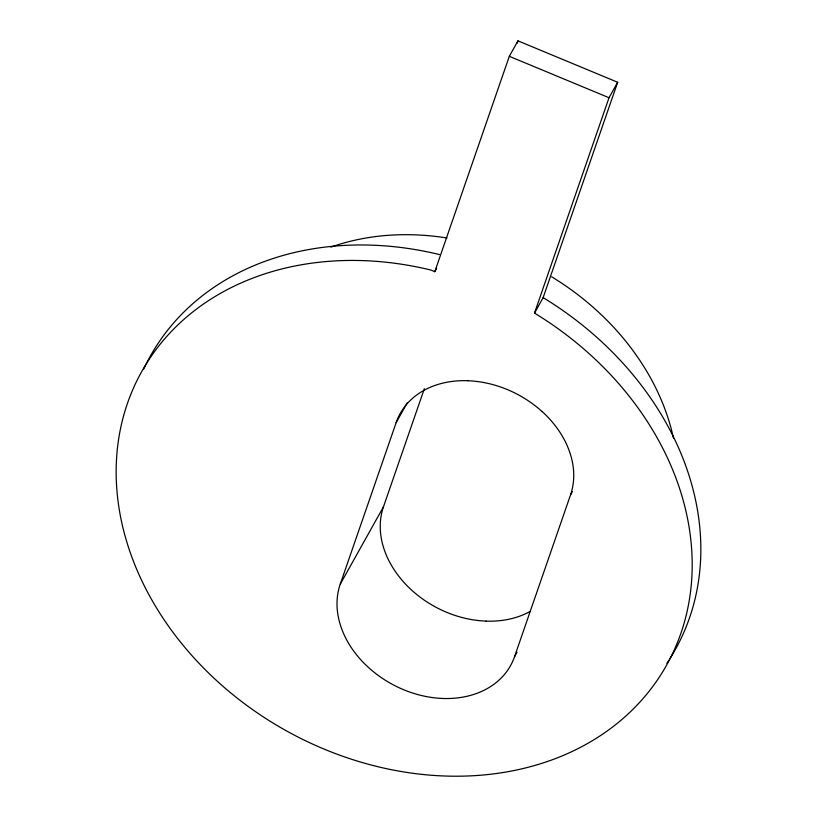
<?xml version="1.0" encoding="UTF-8"?>
<svg xmlns="http://www.w3.org/2000/svg" width="817" height="817" viewBox="0 0 817 817"><rect width="100%" height="100%" fill="white"/><g stroke="black" fill="none" stroke-linecap="round" stroke-linejoin="round"><path stroke-width="1.23" d="M434.797 271.683L509.318 56.312L517.968 40.85L617.672 82.272L543.142 297.633L534.502 313.105A300.717 242.976 29.2 0 1 590.456 741.826A300.717 242.976 29.2 0 1 129.484 550.331A300.717 242.976 29.2 0 1 430.794 270.018L434.797 271.683L436.646 268.364M517.13 43.26L517.968 40.85M514.598 656.602A86.694 70.048 29.2 0 1 496.072 682.634C481.203 694.552 461.625 699.158 442.845 698.474A98.714 79.76 29.2 0 1 368.641 667.612C353.884 654.294 342.323 636.77 338.34 617.111A86.694 70.048 29.2 0 1 340.229 584.175L396.143 422.644L407.254 402.761M340.24 584.175L383.459 506.846L424.34 388.708M534.502 313.105L609.022 97.734L617.672 82.272M572.37 491.62L570.521 494.939L514.577 656.602L517.049 652.18M530.304 611.32C516.916 618.847 501.301 621.655 486.064 621.134M467.814 380.712C449.033 380.028 429.476 384.674 414.607 396.582A86.684 70.048 29.2 0 0 396.122 422.644M509.318 56.312L609.022 97.734M542.069 411.482C556.786 424.85 568.397 442.324 572.39 461.993A86.694 70.048 29.2 0 1 570.542 494.949M668.99 660.105A300.717 242.976 29.2 0 1 666.886 663.292M143.751 368.988A300.717 242.976 29.2 0 1 439.444 254.557M543.142 297.633A300.717 242.976 29.2 0 1 669.674 659.033M330.905 247.122A240.566 194.375 29.2 0 1 447.001 237.982M551.659 276.81A240.566 194.375 29.2 0 1 673.535 438.494M383.449 506.836A86.694 70.048 29.2 0 0 381.57 539.782C385.512 559.461 397.133 576.925 411.829 590.303A98.714 79.76 29.2 0 0 486.054 621.104M467.824 380.742A98.714 79.76 29.2 0 1 542.039 411.513"/></g></svg>
